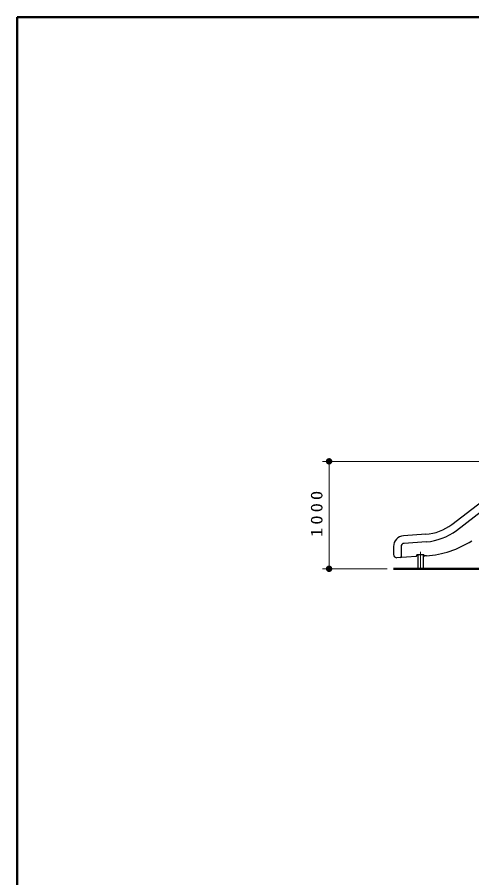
# Model space of a CAD drawing. Units: millimetres on the paper, scale 1:60. Extents: x -385 to 0, y -594 to 267.
# Drawn here: x -385 to -314.4, y -163.5 to -30 of the extents above; entities that cross this region are included whole.
import ezdxf

# ---------------------------------------------------------------- set-up
doc = ezdxf.new("R2010")
doc.units = ezdxf.units.MM
doc.linetypes.add('USER2', pattern=[6, 3, -1, 1, -1])
doc.layers.add('LY_1', color=7, linetype='Continuous', lineweight=25)
doc.styles.add('ＭＳ ゴシック', font='')
doc.styles.get('ＭＳ ゴシック').set_extended_font_data('MS Gothic')

# ---------------------------------------------------------------- blocks, each defined once
blk = doc.blocks.new('filled_dot')
at = {"color": 0, "linetype": 'Continuous', "lineweight": -2, "const_width": 1.25}
blk.add_lwpolyline([(-0.625, 0, 1), (0.625, 0, 1)], format="xyb", close=True, dxfattribs=at)

msp = doc.modelspace()

# ---------------------------------------------------------------- linework, layer by layer
at = {"layer": 'LY_1', "lineweight": 50}
for p, q in [((-385, -30), (-385, -297)), ((0, -30), (-385, -30)), ((-326.596, -115.566), (-244.807, -115.566))]:
    msp.add_line(p, q, dxfattribs=at)
at = {"layer": 'LY_1'}
for p, q in [((-317.553, -108.68), (-299.64, -94.933)), ((-316.842, -109.606), (-298.93, -95.858)), ((-321.596, -110.212), (-325.045, -110.454)), ((-326.596, -112.116), (-326.596, -113.367)), ((-325.429, -112.116), (-325.429, -113.667)), ((-321.514, -111.376), (-324.964, -111.617)), ((-321.929, -113.399), (-322.929, -113.399)), ((-322.846, -113.399), (-322.846, -115.566)), ((-322.012, -113.399), (-322.012, -115.566)), ((-323.09, -113.658), (-326.061, -113.866)), ((-323.012, -113.483), (-323.012, -113.575)), ((-321.48, -113.546), (-321.757, -113.565))]:
    msp.add_line(p, q, dxfattribs=at)
at = {"layer": 'LY_1', "lineweight": 13}
for p, q in [((-295.612, -98.899), (-337.596, -98.899)), ((-336.596, -115.566), (-336.596, -98.899)), ((-327.596, -115.566), (-337.596, -115.566))]:
    msp.add_line(p, q, dxfattribs=at)
at = {"layer": 'LY_1', "linetype": 'USER2', "lineweight": 13}
for p, q in [((-322.429, -112.916), (-322.429, -114.296)), ((-322.429, -114.296), (-322.429, -115.566))]:
    msp.add_line(p, q, dxfattribs=at)
at = {"layer": 'LY_1'}
for centre, radius, start, end in [((-322.119, -102.731), 7.5, 274, 307.50507), ((-324.929, -112.116), 1.667, 94, 180), ((-322.119, -102.731), 8.667, 274, 307.50507), ((-324.929, -112.116), 0.5, 94, 180), ((-322.526, -98.582), 15, 274, 302.58226), ((-326.096, -113.367), 0.5, 180, 274), ((-322.929, -113.483), 0.0833, 90, 180), ((-321.929, -113.483), 0.0833, 0, 90), ((-325.596, -113.667), 0.167, 274, 0), ((-323.096, -113.575), 0.0833, 274, 0), ((-321.762, -113.482), 0.0833, 180, 274)]:
    msp.add_arc(centre, radius, start, end, dxfattribs=at)

# ---------------------------------------------------------------- block references
at = {"layer": 'LY_1', "lineweight": 13, "xscale": 0.4, "yscale": 0.4}
for p, rotation in [((-336.596, -98.899), 270), ((-336.596, -115.566), 90)]:
    msp.add_blockref('filled_dot', p, dxfattribs=dict(at, rotation=rotation))

# ---------------------------------------------------------------- texts
at = {"layer": 'LY_1', "insert": (-337.596, -106.812), "char_height": 1.833, "attachment_point": 8, "rotation": 90, "style": 'ＭＳ ゴシック'}
msp.add_mtext('\\T1.33;\\W1.15;1000', dxfattribs=at)

doc.saveas('drawing.dxf')
